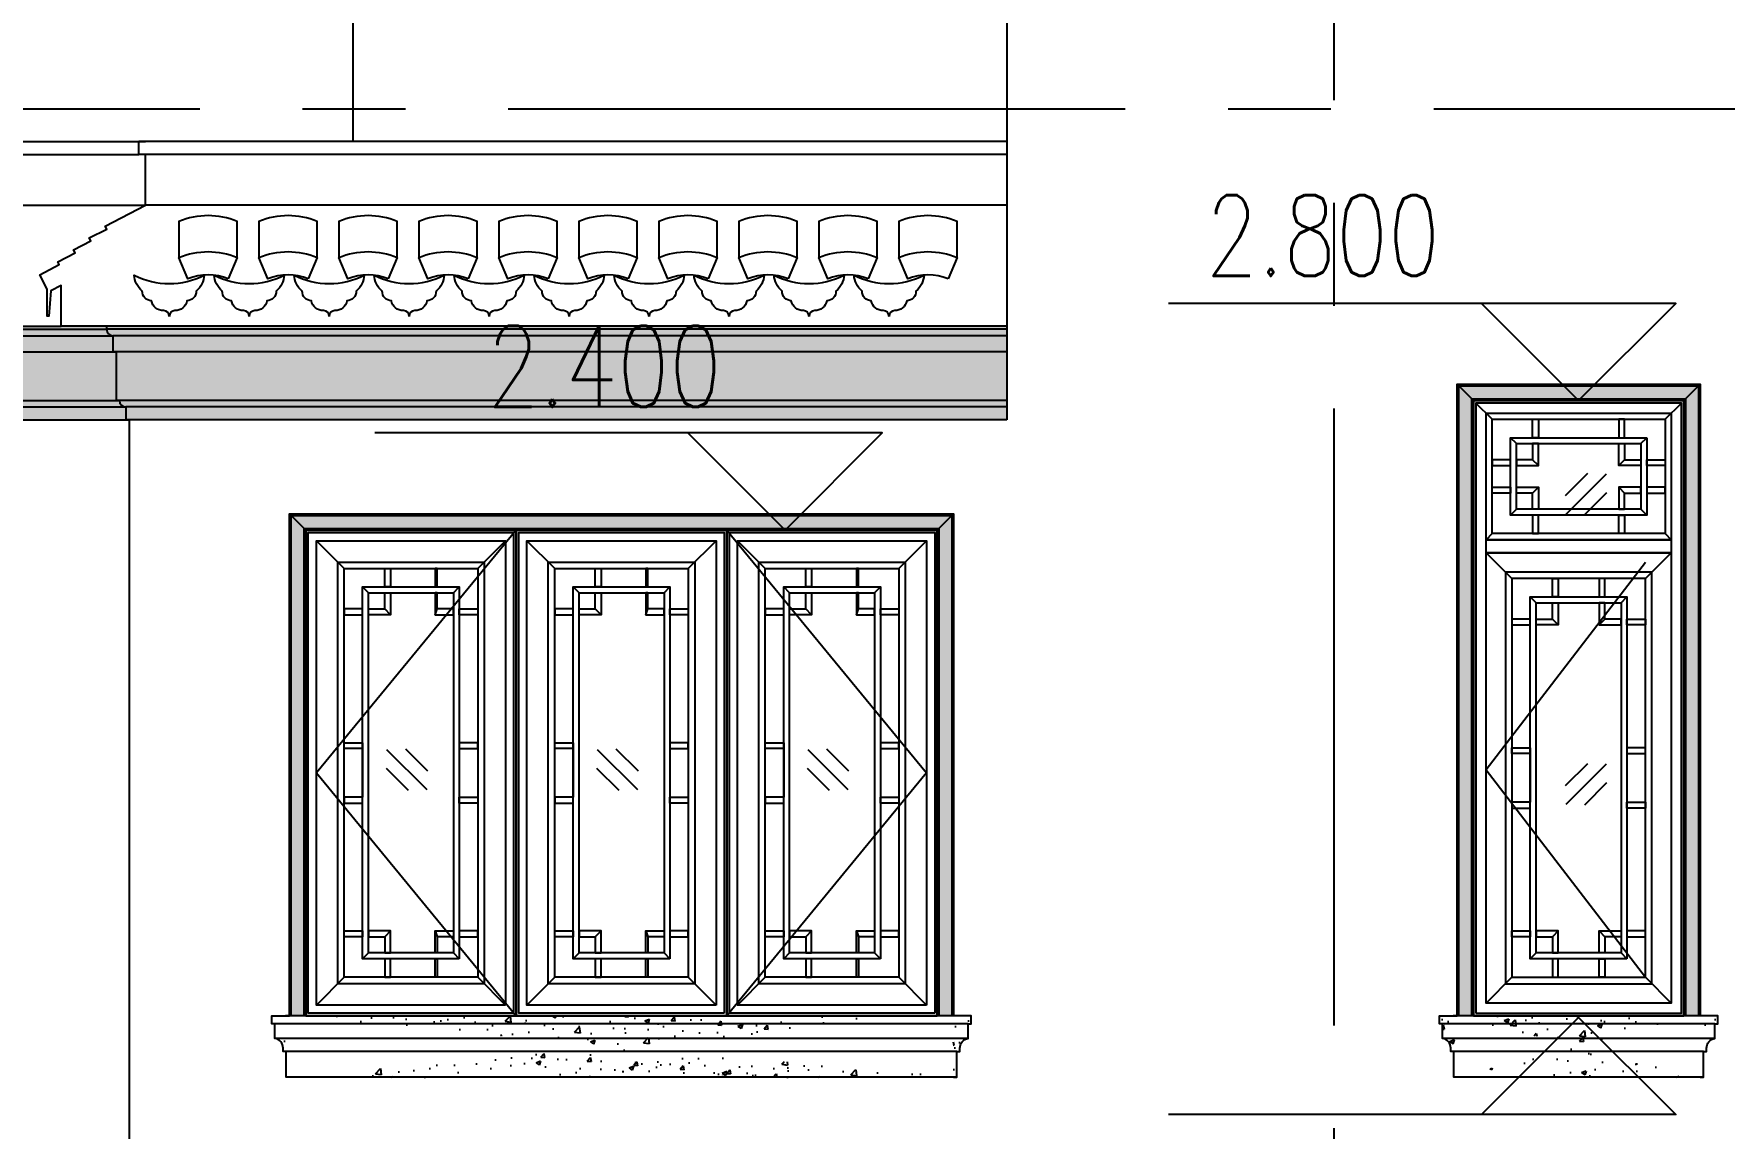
# Model space of a CAD drawing. Extents: x 296441 to 853063, y 459050 to 1117990.
# Drawn here: x 590151 to 595370, y 969090 to 972470 of the extents above; entities that cross this region are included whole.
import ezdxf
from ezdxf.xclip import XClip

# ---------------------------------------------------------------- set-up
doc = ezdxf.new("R2010")
doc.units = 0
doc.header["$LTSCALE"] = 1000
doc.header["$XCLIPFRAME"] = 0
doc.linetypes.add('14-GRID$0$CENTER2', pattern=[28.575000000000003, 19.05, -3.175, 3.175, -3.175])
doc.linetypes.add('CENTER-1', pattern=[10, 6.25, -1.25, 1.25, -1.25])
for name, color, linetype in [('1.5铝板', 3, 'Continuous'), ('14-GRID$0$G-GRID', 9, '14-GRID$0$CENTER2'), ('95', 95, 'Continuous'), ('A-ELEV-HEVY', 2, 'Continuous'), ('A-ELEV-MEDM', 4, 'Continuous'), ('A-ELEV-THIN', 144, 'Continuous'), ('E1-SECT-6.000-16-24$0$A-ELEV-HEVY', 2, 'Continuous'), ('E2-E3-ELEV-S$0$$0$A-ELEV-HEVY', 2, 'Continuous'), ('E2-E3-ELEV-S$0$A-ELEV-HEVY', 2, 'Continuous'), ('E2-E3-ELEV-S$0$A-ELEV-XTHIN', 5, 'Continuous'), ('E2-E3-ELEV-S$0$G-XREF', 2, 'Continuous'), ('G-ELEV-ce-TEXT$0$A-ANNO-LEVL', 3, 'Continuous'), ('G-ELEV-ce-TEXT$0$A-ANNO-LEVL-TEXT', 255, 'Continuous'), ('G1-ELEV-ce-20$0$A-ELEV-HEVY', 2, 'Continuous'), ('G1-ELEV-ce-20$0$A-ELEV-MEDM', 4, 'Continuous'), ('G1-ELEV-ce-20$0$A-ELEV-MEDM-HEVY', 2, 'Continuous'), ('G1-ELEV-ce-20$0$A-ELEV-THIN', 144, 'Continuous'), ('G1-ELEV-ce-20$0$B-ELEV-N-RF3$0$A-ELEV-MEDM', 4, 'Continuous'), ('G1-ELEV-ce-20$0$LPM310295$0$A-ELEV-HEVY', 2, 'Continuous'), ('G1-ELEV-ce-20$0$LPM310295$0$A-ELEV-MEDM', 4, 'Continuous'), ('G1-ELEV-ce-20$0$LPM310295$0$A-ELEV-WIND', 147, 'Continuous'), ('H1-ELEV-N$0$LPM310295$0$A-ELEV-HEVY', 2, 'Continuous'), ('H1-ELEV-N$0$LPM310295$0$A-ELEV-MEDM', 4, 'Continuous'), ('H1-ELEV-N$0$LPM310295$0$A-ELEV-THIN', 145, 'Continuous'), ('ZT1_通用--填充---PM、LM、DY、JD', 8, 'Continuous'), ('主框线', 4, 'Continuous'), ('分格线', 55, 'Continuous'), ('副框内口线', 6, 'Continuous'), ('花格栅', 6, 'Continuous'), ('铝合金花格条', 5, 'Continuous')]:
    doc.layers.add(name, color=color, linetype=linetype)
doc.styles.add('G-ELEV-ce-TEXT$0$GOA_01_thin_0.75', font='romans.shx', dxfattribs={"width": 0.75, "bigfont": 'hzdx.shx'})

# ---------------------------------------------------------------- blocks, each defined once
blk = doc.blocks.new('20200116091038')
at = {"layer": 'ZT1_通用--填充---PM、LM、DY、JD', "ltscale": 1000}
h = blk.add_hatch(dxfattribs=at)
h.set_pattern_fill('混凝土', color=256, scale=10)
h.set_pattern_definition([(49.99999999999999, (-50.00000000046566, -1950.000002858811), (71.72601826007535, -6.275213498259511), [7.5, -82.5]), (355, (-50.00000000046566, -1950.000002858811), (-13.8751333613, 75.21921337000119), [6, -66]), (100.4514, (-44.02283200046804, -1950.522936858804), (57.85093817140216, 68.94395420609536), [6.374019000000001, -70.1142112]), (46.18420000000002, (-50.00000000046566, -1930.000002858811), (106.7241048625644, -16.55190143290181), [11.25, -123.75]), (96.6356, (-41.10632550047012, -1931.379333558813), (93.46627055487033, 97.41178709004417), [9.561028799999999, -105.1713]), (351.1842, (-50.00000000046566, -1930.000002858811), (93.46619451336272, 97.41186009253246), [9, -99]), (21, (-40.00000000046566, -1935.000002858811), (59.69070521184616, -40.26188906653388), [7.5, -82.5]), (326.0000000000001, (-40.00000000046566, -1935.000002858811), (24.33153319215817, 72.5150045046853), [6, -66]), (71.4514, (-35.02577670046594, -1938.355163458808), (84.02226285814899, 32.25304967099524), [6.374019000000001, -70.1142112]), (37.50000000000001, (-50.00000000046566, -1950.000002858811), (1.215985531729067, 33.28938538313115), [0, -65.19999999999999, 0, -67, 0, -66.25]), (7.499999999999999, (-50.00000000046566, -1950.000002858811), (26.30695374421486, 39.44117118823603), [0, -38.2, 0, -63.7, 0, -25.25]), (327.5, (-72.30000000046857, -1950.000002858811), (53.3822436172409, -2.255487173437976), [0, -25, 0, -78, 0, -103.5]), (317.5, (-82.30000000046857, -1950.000002858811), (58.31861693423862, 10.01049823323177), [0, -32.5, 0, -51.8, 0, -73.5])])
h.paths.add_polyline_path([(-50, -1950.000002858345), (-50, 50), (700, 49.99999999953434), (699.9999999997672, -1950.000002858811), (324.9999999990687, -1950.000002858578)])
h.paths.add_polyline_path([(649.9999999997672, -1900.000002858811), (324.9999999990687, -1900.000002858578), (-4.656612873077393e-10, -1900.000000992324), (0, 0), (650, -4.656612873077393e-10)], flags=16)
at = {"layer": 'H1-ELEV-N$0$LPM310295$0$A-ELEV-HEVY', "extrusion": (0, 0, -1)}
blk.add_lwpolyline([(-649.9999999997672, -1900.00000099279), (-649.9999999997672, -1900.000002858811), (-324.9999999990687, -1900.000002858578), (4.656612873077393e-10, -1900.000002858811), (4.656612873077393e-10, -1900.000000992324), (0, 0), (-650, -4.656612873077393e-10), (-650.0000000009313, -1900.000000992673)], dxfattribs=at)
at = {"layer": 'H1-ELEV-N$0$LPM310295$0$A-ELEV-MEDM', "extrusion": (0, 0, -1)}
blk.add_lwpolyline([(50, -1950.000002858345), (50, 50), (-700, 49.99999999953434), (-699.9999999997672, -1950.000002858811), (-324.9999999990687, -1950.000002858578), (50.00000000046566, -1950.000002858811)], dxfattribs=at)
at = {"layer": 'H1-ELEV-N$0$LPM310295$0$A-ELEV-THIN', "extrusion": (0, 0, -1)}
for points in [[(45, -1945.000002671746), (45, 45), (-695, 44.99999999953434), (-694.9999999997672, -1945.000002672212), (-694.9999999997672, -1945.000002858811), (-324.9999999990687, -1945.000002858578), (45.00000000046566, -1945.000002858811), (45.00000000046566, -1945.000002672212)], [(5, -1905.000001178923), (5, 5), (-655, 4.999999999534339), (-654.9999999997672, -1905.000001179389), (-654.9999999997672, -1905.000002858811), (-324.9999999990687, -1905.000002858578), (5.000000000465661, -1905.000002858811), (5.000000000465661, -1905.000001179389)]]:
    blk.add_lwpolyline(points, dxfattribs=at)
at = {"layer": '分格线', "ltscale": 1000}
for points in [[(-4.656612873077393e-10, -1.86555553227663e-06), (-50, 50)], [(650, -1.865904778242111e-06), (700.0000018654391, 49.99999999953434)], [(-9.313225746154785e-10, -1900.000000993256), (-50.00000000046566, -1950.000002858811)], [(650.0000000002328, -1900.000000993256), (699.9999999997672, -1950.000002858811)]]:
    blk.add_lwpolyline(points, dxfattribs=at)
blk = doc.blocks.new('E2-E3-ELEV-S$0$cfdhf')
at = {"layer": 'E2-E3-ELEV-S$0$$0$A-ELEV-HEVY'}
blk.add_lwpolyline([(-1.164153218269348e-10, -190.000317406375), (9.999999999883585, -190.000317406375), (9.999999999883585, -110.000317406375), (19.99999999988358, -110.000317406375), (19.99999999988358, -100.000317406375, -0.3620499351813308), (44.99999999988358, -70.00031740637496), (44.99999999988358, -25.00031740637496), (54.99999999988358, -25.00031740637496), (54.99999999988358, -0.0003174063749611378), (0, 0.006060618790797889)], format="xyb", dxfattribs=at)
blk = doc.blocks.new('*U1497')
at = {"layer": 'ZT1_通用--填充---PM、LM、DY、JD', "ltscale": 5000}
h = blk.add_hatch(dxfattribs=at)
h.set_pattern_fill('混凝土', color=256, scale=20)
h.set_pattern_definition([(49.99999999999999, (-1354.999999995683, -190.0106343544459), (143.4520365201507, -12.55042699651902), [15, -165]), (355, (-1354.999999995683, -190.0106343544459), (-27.7502667226, 150.4384267400024), [12, -132]), (100.4514, (-1343.045663995683, -191.0565023544459), (115.7018763428043, 137.8879084121907), [12.748038, -140.2284224]), (46.18420000000002, (-1354.999999995683, -150.0106343544459), (213.4482097251289, -33.10380286580362), [22.49999999999999, -247.4999999999999]), (96.6356, (-1337.212650995683, -152.7692957544459), (186.9325411097407, 194.8235741800883), [19.1220576, -210.3426]), (351.1842, (-1354.999999995683, -150.0106343544459), (186.9323890267254, 194.8237201850649), [18, -198]), (21, (-1334.999999995683, -160.0106343544459), (119.3814104236923, -80.52377813306776), [15, -165]), (326.0000000000001, (-1334.999999995683, -160.0106343544459), (48.66306638431634, 145.0300090093706), [12, -132]), (71.4514, (-1325.051553395683, -166.7209555544459), (168.044525716298, 64.50609934199048), [12.748038, -140.2284224]), (37.50000000000001, (-1354.999999995683, -190.0106343544459), (2.431971063458134, 66.5787707662623), [0, -130.4, 0, -134, 0, -132.5]), (7.499999999999999, (-1354.999999995683, -190.0106343544459), (52.61390748842972, 78.88234237647205), [0, -76.39999999999999, 0, -127.4, 0, -50.5]), (327.5, (-1399.599999995683, -190.0106343544459), (106.7644872344818, -4.510974346875951), [0, -50, 0, -156, 0, -207]), (317.5, (-1419.599999995683, -190.0106343544459), (116.6372338684772, 20.02099646646354), [0, -65, 0, -103.6, 0, -147])])
edge = h.paths.add_edge_path()
edge.add_line((1.164153218269348e-10, -190.0063780251658), (-9.999999999883585, -190.0063780251658))
edge.add_line((-9.999999999883585, -190.0063780251658), (-9.999999999883585, -110.0063780251658))
edge.add_line((-9.999999999883585, -110.0063780251658), (-19.99999999988358, -110.0063780251658))
edge.add_line((-19.99999999988358, -110.0063780251658), (-19.99999999988358, -100.0063780251658))
edge.add_arc((-50.49999999988358, -100.0063780251658), 30.5, 0, 79.61114218453038)
edge.add_line((-44.99999999988358, -70.00637802516576), (-44.99999999988358, -25.00637802516576))
edge.add_line((-44.99999999988358, -25.00637802516576), (-54.99999999988358, -25.00637802516576))
edge.add_line((-54.99999999988358, -25.00637802516576), (-54.99999999988358, -0.006378025165759027))
edge.add_line((-54.99999999988358, -0.006378025165759027), (0, 0))
edge = h.paths.add_edge_path()
edge.add_line((750.0000000115351, -190.010316948071), (760.0000000115351, -190.010316948071))
edge.add_line((760.0000000115351, -190.010316948071), (760.0000000115351, -110.010316948071))
edge.add_line((760.0000000115351, -110.010316948071), (770.0000000115351, -110.010316948071))
edge.add_line((770.0000000115351, -110.010316948071), (770.0000000115351, -100.010316948071))
edge.add_arc((800.5000000115351, -100.010316948071), 30.5, 100.38885781546958, 180, ccw=False)
edge.add_line((795.0000000115351, -70.01031694807095), (795.0000000115351, -25.01031694807095))
edge.add_line((795.0000000115351, -25.01031694807095), (805.0000000115351, -25.01031694807095))
edge.add_line((805.0000000115351, -25.01031694807095), (805.0000000115351, -0.01031694807095107))
edge.add_line((805.0000000115351, -0.01031694807095192), (750.0000000116515, -0.003938922905192897))
edge = h.paths.add_edge_path()
edge.add_line((762.488281021836, -0.005531934336588906), (-12.48828103626147, -0.001593011431396008))
edge.add_line((760.0000000116515, -190.0106343544459), (-10, -190.0066954315407))
at = {"layer": 'E2-E3-ELEV-S$0$A-ELEV-HEVY'}
for p, q in [((762.488281021836, -0.005531934336588906), (-12.48828103626147, -0.001593011431396008)), ((760.0000000116515, -190.0106343544459), (-10, -190.0066954315407))]:
    blk.add_line(p, q, dxfattribs=at)
at = {"layer": 'E2-E3-ELEV-S$0$A-ELEV-XTHIN'}
for p, q in [((795.0000000116515, -25.01063435444591), (-45, -25.00669543154072)), ((794.9982689856652, -70.01063435444591), (-44.99826897401363, -70.00669543154072)), ((760.0000000116515, -110.0106343544459), (-10, -110.0066954315407))]:
    blk.add_line(p, q, dxfattribs=at)
at = {"layer": 'E2-E3-ELEV-S$0$G-XREF'}
blk.add_line((750.0000000116515, -0.003938922905192898), (0, 0), dxfattribs=at)
at = {"layer": 'E2-E3-ELEV-S$0$A-ELEV-HEVY', "xscale": -1}
blk.add_blockref('E2-E3-ELEV-S$0$cfdhf', (0, -0.006060618790797889), dxfattribs=at)
at = {"layer": 'E2-E3-ELEV-S$0$A-ELEV-HEVY'}
blk.add_blockref('E2-E3-ELEV-S$0$cfdhf', (750.0000000116515, -0.009999541695990787), dxfattribs=at)
blk = doc.blocks.new('单层玻璃')
at = {"layer": '95'}
for p, q in [((-1.216571543132886, -0.08520069334190339), (0.08520069322548807, 1.216571543191094)), ((-1.183139254106209, -1.183139254106209), (1.183139254106209, 1.183139254106209)), ((-0.08520069322548807, -1.216571543249302), (1.216571543132886, 0.08520069334190339))]:
    blk.add_line(p, q, dxfattribs=at)
blk = doc.blocks.new('*U2062')
at = {"color": 8}
for p, q in [((58.00001495597826, -57.99999998298841), (8, -8.000000000538014)), ((591.9999764827662, -57.9999920014498), (642, -8.000000000579396)), ((58.00003478083818, -410.9999916378288), (39.00001391256228, -430.0000125061047)), ((591.9999983944581, -411.0000125061461), (610.9999983944581, -430.0000125061461)), ((118.8000094057061, -549.7999874946686), (39.00001391285332, -469.999992001845)), ((531.1999983955757, -549.79998749471), (610.9999764830281, -470.0000094072576)), ((118.8000094057061, -1781.200007992302), (39.00001391256228, -1861.000007991766)), ((531.1999983955757, -1781.200007992343), (610.9999764846289, -1860.999986081396))]:
    blk.add_line(p, q, dxfattribs=at)
for points in [[(610.9999983944581, -430.0000125061461), (610.9999983944581, -469.9999874950127), (39.00001391256228, -469.9999874949713), (39.00001391256228, -430.0000125061047)], [(39.00001391256228, -469.999992001845), (610.9999983949238, -469.9999920018864), (610.9999983949238, -1861.000007991808), (39.00001391256228, -1861.000007991766)]]:
    blk.add_lwpolyline(points, close=True)
at = {"color": 2, "ltscale": 250}
blk.add_lwpolyline([(531.1999983955757, -549.79998749471), (118.8000094057061, -549.7999874946686), (118.8000094057061, -1781.200007992302), (531.1999983955757, -1781.200007992343)], close=True, dxfattribs=at)
at = {"layer": '1.5铝板', "ltscale": 250}
for points in [[(610.9999983944581, -430.0000125061461), (39.00003582425416, -430.0000125061047), (39.00001391256228, -38.99999200140842), (610.9999764827662, -38.9999920014498)], [(591.9999973510421, -411.0000125061461), (58.00003478083818, -411.0000125061047), (58.00001495597826, -57.99999200140842), (591.9999775261822, -57.9999920014498)]]:
    blk.add_lwpolyline(points, close=True, dxfattribs=at)
at = {"layer": '主框线'}
blk.add_lwpolyline([(8.000000001571607, -1892), (642.0000000015716, -1892.000000000041), (642, -8.000000000579396), (8, -8.000000000538014)], close=True, dxfattribs=at)
at = {"layer": '副框内口线', "linetype": 'CENTER-1', "ltscale": 40}
blk.add_lwpolyline([(1.57160684466362e-09, -1900), (650.0000000015716, -1900.000000000041), (650, -5.793959931715538e-10), (0, -5.380139842408856e-10)], close=True, dxfattribs=at)
at = {"layer": '花格栅', "color": 6, "ltscale": 250}
blk.add_lwpolyline([(551.1999983955757, -529.79998749471), (98.80000940570608, -529.7999874946686), (98.80000940570608, -1801.200007992302), (551.1999983955757, -1801.200007992343)], close=True, dxfattribs=at)
at = {"layer": '铝合金花格条'}
for p, q in [((175.8000094110612, -1090.499999996537), (175.8000094101299, -1240.499999996537)), ((474.1999983864953, -1090.499999996578), (474.199998385564, -1240.499999996578))]:
    blk.add_line(p, q, dxfattribs=at)
for points in [[(183.0000218176428, -58.00004355610104), (201.0000218176428, -58.00004355516972), (201.0000218204368, -115.0000435551697), (183.0000218204368, -115.000043556101)], [(466.999984393784, -58.00003380129515), (448.999984393784, -58.00003380036383), (448.99998439099, -115.0000338003638), (466.99998439099, -115.0000338012951)], [(534.9999843908736, -115.0000338045548), (534.9999843908736, -354.0000543013348), (115.0000218204368, -354.0000640566064), (115.0000218204368, -115.0000435593607)], [(516.9999843908736, -133.0000338045548), (516.9999843908736, -336.0000543013348), (133.0000218204368, -336.0000640566064), (133.0000218204368, -133.0000435593607)], [(58.00002182055323, -183.0000435593607), (58.00002182055323, -201.0000435593607), (115.0000218205532, -201.0000435593607), (115.0000218205532, -183.0000435593607)], [(591.9999843907572, -183.0000338040891), (591.9999843907572, -201.0000338040891), (534.9999843907572, -201.0000338040891), (534.9999843907572, -183.0000338040891)], [(58.00002182055323, -286.0000640566064), (58.00002182055323, -268.0000640566064), (115.0000218205532, -268.0000640566064), (115.0000218205532, -286.0000640566064)], [(591.9999843907572, -286.0000543013348), (591.9999843907572, -268.0000543013348), (534.9999843907572, -268.0000543013348), (534.9999843907572, -286.0000543013348)], [(183.0000218176428, -411.0000640607973), (201.0000218176428, -411.0000640617287), (201.0000218204368, -354.0000640617287), (183.0000218204368, -354.0000640607973)], [(466.9999843935511, -411.0000543055258), (448.9999843935511, -411.0000543064571), (448.9999843907572, -354.0000543064571), (466.9999843907572, -354.0000543055258)], [(243.8000094108284, -549.799987494785), (261.8000094108284, -549.799987494785), (261.8000094108284, -606.799987494785), (243.8000094108284, -606.799987494785)], [(406.1999983862625, -549.7999874948264), (388.1999983862625, -549.7999874948264), (388.1999983862625, -606.7999874948264), (406.1999983862625, -606.7999874948264)], [(474.1999983857968, -1724.200007992343), (175.8000094108284, -1724.200007992302), (175.8000094108284, -606.7999874946686), (474.1999983862625, -606.79998749471)], [(456.1999983857968, -1706.200007992343), (193.8000094108284, -1706.200007992302), (193.8000094108284, -624.7999874946686), (456.1999983862625, -624.79998749471)], [(118.8000094066374, -674.7999874918746), (118.8000094057061, -692.7999874918746), (175.8000094057061, -692.7999874946686), (175.8000094066374, -674.7999874946686)], [(531.1999983895221, -674.799987491916), (531.1999983904534, -692.799987491916), (474.1999983904534, -692.79998749471), (474.1999983895221, -674.79998749471)], [(175.8000094110612, -1090.499999996537), (118.8000094110612, -1090.499999996537), (118.8000094110612, -1072.499999996537), (175.8000094110612, -1072.499999996537)], [(474.199998385564, -1090.499999996578), (531.199998385564, -1090.499999996578), (531.199998385564, -1072.499999996578), (474.199998385564, -1072.499999996578)], [(175.8000094110612, -1240.499999996537), (118.8000094110612, -1240.499999996537), (118.8000094110612, -1258.499999996537), (175.8000094110612, -1258.499999996537)], [(474.199998385564, -1240.499999996578), (531.199998385564, -1240.499999996578), (531.199998385564, -1258.499999996578), (474.199998385564, -1258.499999996578)], [(118.8000094066374, -1656.200007994979), (118.8000094057061, -1638.200007994979), (175.8000094057061, -1638.200007992185), (175.8000094066374, -1656.200007992185)], [(531.1999983890564, -1656.200007995254), (531.1999983899877, -1638.200007995254), (474.1999983899877, -1638.20000799246), (474.1999983890564, -1656.20000799246)], [(243.8000094108284, -1781.200007992185), (261.8000094108284, -1781.200007992185), (261.8000094108284, -1724.200007992185), (243.8000094108284, -1724.200007992185)], [(406.1999983862625, -1781.200007992227), (388.1999983862625, -1781.200007992227), (388.1999983862625, -1724.200007992227), (406.1999983862625, -1724.200007992227)]]:
    blk.add_lwpolyline(points, close=True, dxfattribs=at)
for points in [[(133.0000218204368, -133.0000435593607), (115.0000218204368, -115.0000435593607)], [(201.0000218204368, -201.0000435593607), (183.0000218204368, -183.0000435593607), (133.0000218204368, -183.0000435593607), (133.0000218204368, -201.0000435593607), (201.0000218204368, -201.0000435593607), (201.0000218204368, -133.0000435593607), (183.0000218204368, -133.0000435593607), (183.0000218204368, -183.0000435593607)], [(448.9999843908736, -201.0000338040891), (466.9999843908736, -183.0000338040891), (516.9999843908736, -183.0000338040891), (516.9999843908736, -201.0000338040891), (448.9999843908736, -201.0000338040891), (448.9999843908736, -133.0000338040891), (466.9999843908736, -133.0000338040891), (466.9999843908736, -183.0000338040891)], [(516.9999843908736, -133.0000338045548), (534.9999843908736, -115.0000338045548)], [(201.0000218204368, -268.0000640566064), (183.0000218204368, -286.0000640566064), (133.0000218204368, -286.0000640566064), (133.0000218204368, -268.0000640566064), (201.0000218204368, -268.0000640566064), (201.0000218204368, -336.0000640566064), (183.0000218204368, -336.0000640566064), (183.0000218204368, -286.0000640566064)], [(448.9999843908736, -268.0000543013348), (466.9999843908736, -286.0000543013348), (516.9999843908736, -286.0000543013348), (516.9999843908736, -268.0000543013348), (448.9999843908736, -268.0000543013348), (448.9999843908736, -336.0000543013348), (466.9999843908736, -336.0000543013348), (466.9999843908736, -286.0000543013348)], [(133.0000218204368, -336.0000640566064), (115.0000218204368, -354.0000640566064)], [(516.9999843908736, -336.0000543013348), (534.9999843908736, -354.0000543013348)], [(193.8000094108284, -624.7999874946686), (175.8000094108284, -606.7999874946686)], [(261.8000094108284, -692.7999874946686), (243.8000094108284, -674.7999874946686), (243.8000094108284, -624.7999874946686), (261.8000094108284, -624.7999874946686), (261.8000094108284, -692.7999874946686), (193.8000094108284, -692.7999874946686), (193.8000094108284, -674.7999874946686), (243.8000094108284, -674.7999874946686)], [(388.1999983862625, -692.79998749471), (406.1999983862625, -674.79998749471), (406.1999983862625, -624.79998749471), (388.1999983862625, -624.79998749471), (388.1999983862625, -692.79998749471), (456.1999983862625, -692.79998749471), (456.1999983862625, -674.79998749471), (406.1999983862625, -674.79998749471)], [(456.1999983862625, -624.79998749471), (474.1999983862625, -606.79998749471)], [(261.8000094108284, -1638.200007992302), (243.8000094108284, -1656.200007992302), (243.8000094108284, -1706.200007992302), (261.8000094108284, -1706.200007992302), (261.8000094108284, -1638.200007992302), (193.8000094108284, -1638.200007992302), (193.8000094108284, -1656.200007992302), (243.8000094108284, -1656.200007992302)], [(388.1999983862625, -1638.200007992343), (406.1999983862625, -1656.200007992343), (406.1999983862625, -1706.200007992343), (388.1999983862625, -1706.200007992343), (388.1999983862625, -1638.200007992343), (456.1999983862625, -1638.200007992343), (456.1999983862625, -1656.200007992343), (406.1999983862625, -1656.200007992343)], [(193.8000094108284, -1706.200007992302), (175.8000094108284, -1724.200007992302)], [(456.1999983857968, -1706.200007992343), (474.1999983857968, -1724.200007992343)]]:
    blk.add_lwpolyline(points, dxfattribs=at)
at = {"xscale": 52.5, "yscale": 52.5, "zscale": 52.5}
for p in [(348.5663602436834, -288.4998923899325), (348.5663602436834, -1184.477487805911)]:
    blk.add_blockref('单层玻璃', p, dxfattribs=at)
blk = doc.blocks.new('20200327141119')
at = {"ltscale": 1000}
blk.add_lwpolyline([(531.1999983955757, -499.7999874941715), (39.00001391256228, -1140.499999996267), (531.1999983955757, -1781.200007991805)], dxfattribs=at)
blk.add_blockref('*U2062', (0, 5.384208634495735e-10), dxfattribs=at)
blk = doc.blocks.new('G1-ELEV-ce-20$0$cvcv')
at = {"layer": 'G1-ELEV-ce-20$0$LPM310295$0$A-ELEV-HEVY'}
blk.add_lwpolyline([(710.0000000004657, 50.00000700028613), (710, 1950.00000799261), (60, 1950.000007992145), (59.99999999906868, 50.00000699993689)], dxfattribs=at)
at = {"ltscale": 1000, "xscale": -1}
blk.add_blockref('20200327141119', (710.0034204574768, 1949.996584678651), dxfattribs=at)
at = {"layer": 'E1-SECT-6.000-16-24$0$A-ELEV-HEVY', "ltscale": 5000, "xscale": -1}
blk.add_blockref('*U1497', (760.0000000004657, 49.99849527841434), dxfattribs=at)
at = {"layer": '分格线', "ltscale": 1000}
ref = blk.add_blockref('20200116091038', (710.0000000004657, 1950.000006127055), dxfattribs=dict(at, xscale=-1))
XClip(ref).set_block_clipping_path([(-50, -1900.0070427829633), (718.0368133254815, 50)])
blk = doc.blocks.new('G1-ELEV-ce-20$0$B-ELEV-N-RF3$0$ghsdffgsdlkgsdgsdf')
at = {"layer": 'G1-ELEV-ce-20$0$B-ELEV-N-RF3$0$A-ELEV-MEDM', "color": 0}
blk.add_lwpolyline([(-0.0004130508750677109, 2.795422915369272e-08, -0.4086840473709477), (17.65912312641376, 17.99677988702024, 0.3710916077769059), (54.8403965421021, 48.21091464349593, 0.424353686270066), (83.12748999707401, 78.18123075181211, 0.213335491750496), (107.9995936732703, 127.5605351682898, -0.2445723906024019), (-108.0000066440589, 127.5605351552513, 0.213335491750496), (-83.12790300138295, 78.18123076671327, 0.424353686270066), (-54.84080959297717, 48.21091465654899, 0.3710916077769059), (-17.65953618474668, 17.99677981996501, -0.4086840473709477), (0, 1.455191522836685e-11)], format="xyb", dxfattribs=at)
blk = doc.blocks.new('*U1416')
at = {"layer": 'ZT1_通用--填充---PM、LM、DY、JD', "ltscale": 1000}
h = blk.add_hatch(dxfattribs=at)
h.set_pattern_fill('混凝土', color=256, scale=10)
h.set_pattern_definition([(49.99999999999999, (1250.000084557198, -1550.00000799292), (71.72601826007535, -6.275213498259511), [7.5, -82.5]), (355, (1250.000084557198, -1550.00000799292), (-13.8751333613, 75.21921337000119), [6, -66]), (100.4514, (1255.977252557196, -1550.522941992913), (57.85093817140216, 68.94395420609536), [6.374019000000001, -70.1142112]), (46.18420000000002, (1250.000084557198, -1530.00000799292), (106.7241048625644, -16.55190143290181), [11.24999999999999, -123.7499999999999]), (96.6356, (1258.893759057194, -1531.379338692921), (93.46627055487033, 97.41178709004417), [9.561028799999999, -105.1713]), (351.1842, (1250.000084557198, -1530.00000799292), (93.46619451336272, 97.41186009253246), [9, -99]), (21, (1260.000084557198, -1535.00000799292), (59.69070521184616, -40.26188906653388), [7.5, -82.5]), (326.0000000000001, (1260.000084557198, -1535.00000799292), (24.33153319215817, 72.5150045046853), [6, -66]), (71.4514, (1264.974307857198, -1538.355168592916), (84.02226285814899, 32.25304967099524), [6.374019000000001, -70.1142112]), (37.50000000000001, (1250.000084557198, -1550.00000799292), (1.215985531729067, 33.28938538313115), [0, -65.19999999999999, 0, -67, 0, -66.25]), (7.499999999999999, (1250.000084557198, -1550.00000799292), (26.30695374421486, 39.44117118823603), [0, -38.2, 0, -63.7, 0, -25.25]), (327.5, (1227.700084557195, -1550.00000799292), (53.3822436172409, -2.255487173437976), [0, -25, 0, -78, 0, -103.5]), (317.5, (1217.700084557195, -1550.00000799292), (58.31861693423862, 10.01049823323177), [0, -32.5, 0, -51.8, 0, -73.5])])
h.paths.add_polyline_path([(-49.99999999990687, -1550.000007991647), (-50, 50), (2000.000084557571, 49.99999999872719), (2000.000084557431, -1550.00000799292), (1625.000084556732, -1550.000007992687)])
edge = h.paths.add_edge_path(flags=16)
edge.add_line((1950.000084557431, -1500.00000799292), (1625.000084556732, -1500.000007992687))
edge.add_line((1625.000084556732, -1500.000007992687), (-3.724380803760141e-10, -1500.000007992112))
edge.add_line((-3.725304509316629e-10, -1500.000006125626), (0, 0))
edge.add_line((0, 0), (1950.000084557571, -1.272809413421783e-09))
edge.add_line((1950.000084557571, -1.272809413421783e-09), (1950.000084558595, -1500.000006126782))
at = {"layer": 'H1-ELEV-N$0$LPM310295$0$A-ELEV-HEVY', "extrusion": (0, 0, -1)}
blk.add_lwpolyline([(-1950.000084557431, -1500.000006126898), (-1950.000084557431, -1500.00000799292), (-1625.000084556732, -1500.000007992687), (3.725304509316629e-10, -1500.000007992112), (3.725304509316629e-10, -1500.000006125626), (0, 0), (-1950.000084557571, -1.272809413421783e-09), (-1950.000084558595, -1500.000006126782)], dxfattribs=at)
at = {"layer": 'H1-ELEV-N$0$LPM310295$0$A-ELEV-MEDM', "extrusion": (0, 0, -1)}
blk.add_lwpolyline([(49.99999999990687, -1550.000007991647), (50, 50), (-2000.000084557571, 49.99999999872719), (-2000.000084557431, -1550.00000799292), (-1625.000084556732, -1550.000007992687), (50.00000000037253, -1550.000007992112)], dxfattribs=at)
at = {"layer": 'H1-ELEV-N$0$LPM310295$0$A-ELEV-THIN', "extrusion": (0, 0, -1)}
for points in [[(44.99999999990687, -1545.000007805048), (45, 45), (-1995.000084557571, 44.99999999872719), (-1995.000084557431, -1545.00000780632), (-1995.000084557431, -1545.00000799292), (-1625.000084556732, -1545.000007992687), (45.00000000037253, -1545.000007992112), (45.00000000037253, -1545.000007805513)], [(4.999999999906869, -1505.000006312225), (5, 5), (-1955.000084557571, 4.999999998727191), (-1955.000084557431, -1505.000006313498), (-1955.000084557431, -1505.00000799292), (-1625.000084556732, -1505.000007992687), (5.00000000037253, -1505.000007992112), (5.00000000037253, -1505.00000631269)]]:
    blk.add_lwpolyline(points, dxfattribs=at)
at = {"layer": '分格线', "ltscale": 1000}
for points in [[(-4.656612873077393e-10, -1.86555553227663e-06), (-50, 50)], [(1950.000084557571, -1.866711926368225e-06), (2000.00008642301, 49.99999999872719)], [(-8.381917382394022e-10, -1500.000006126557), (-50.00000000037253, -1550.000007992112)], [(1950.000084557897, -1500.000006127364), (2000.000084557431, -1550.00000799292)]]:
    blk.add_lwpolyline(points, dxfattribs=at)
blk = doc.blocks.new('*U1496')
at = {"layer": 'ZT1_通用--填充---PM、LM、DY、JD', "ltscale": 5000}
h = blk.add_hatch(dxfattribs=at)
h.set_pattern_fill('混凝土', color=256, scale=20)
h.set_pattern_definition([(49.99999999999999, (-55.00000000843193, -190.0066954315407), (143.4520365201507, -12.55042699651902), [15, -165]), (355, (-55.00000000843193, -190.0066954315407), (-27.7502667226, 150.4384267400024), [12, -132]), (100.4514, (-43.04566400843193, -191.0525634315407), (115.7018763428043, 137.8879084121907), [12.748038, -140.2284224]), (46.18420000000002, (-55.00000000843193, -150.0066954315407), (213.4482097251289, -33.10380286580362), [22.49999999999999, -247.4999999999999]), (96.6356, (-37.21265100843193, -152.7653568315407), (186.9325411097407, 194.8235741800883), [19.1220576, -210.3426]), (351.1842, (-55.00000000843193, -150.0066954315407), (186.9323890267254, 194.8237201850649), [18, -198]), (21, (-35.00000000843193, -160.0066954315407), (119.3814104236923, -80.52377813306776), [15, -165]), (326.0000000000001, (-35.00000000843193, -160.0066954315407), (48.66306638431634, 145.0300090093706), [12, -132]), (71.4514, (-25.05155340843192, -166.7170166315407), (168.044525716298, 64.50609934199048), [12.748038, -140.2284224]), (37.50000000000001, (-55.00000000843193, -190.0066954315407), (2.431971063458134, 66.5787707662623), [0, -130.4, 0, -134, 0, -132.5]), (7.499999999999999, (-55.00000000843193, -190.0066954315407), (52.61390748842972, 78.88234237647205), [0, -76.39999999999999, 0, -127.4, 0, -50.5]), (327.5, (-99.60000000843192, -190.0066954315407), (106.7644872344818, -4.510974346875951), [0, -50, 0, -156, 0, -207]), (317.5, (-119.6000000084319, -190.0066954315407), (116.6372338684772, 20.02099646646354), [0, -65, 0, -103.6, 0, -147])])
edge = h.paths.add_edge_path()
edge.add_line((1.164153218269348e-10, -190.0063780251658), (-9.999999999883585, -190.0063780251658))
edge.add_line((-9.999999999883585, -190.0063780251658), (-9.999999999883585, -110.0063780251658))
edge.add_line((-9.999999999883585, -110.0063780251658), (-19.99999999988358, -110.0063780251658))
edge.add_line((-19.99999999988358, -110.0063780251658), (-19.99999999988358, -100.0063780251658))
edge.add_arc((-50.49999999988358, -100.0063780251658), 30.5, 0, 79.61114218453038)
edge.add_line((-44.99999999988358, -70.00637802516576), (-44.99999999988358, -25.00637802516576))
edge.add_line((-44.99999999988358, -25.00637802516576), (-54.99999999988358, -25.00637802516576))
edge.add_line((-54.99999999988358, -25.00637802516576), (-54.99999999988358, -0.006378025165759027))
edge.add_line((-54.99999999988358, -0.006378025165759027), (0, 0))
edge = h.paths.add_edge_path()
edge.add_line((2049.999999998786, -190.0063780251658), (2059.999999998786, -190.0063780251658))
edge.add_line((2059.999999998786, -190.0063780251658), (2059.999999998786, -110.0063780251658))
edge.add_line((2059.999999998786, -110.0063780251658), (2069.999999998786, -110.0063780251658))
edge.add_line((2069.999999998786, -110.0063780251658), (2069.999999998786, -100.0063780251658))
edge.add_arc((2100.499999998786, -100.0063780251658), 30.5, 100.38885781546958, 180, ccw=False)
edge.add_line((2094.999999998786, -70.00637802516579), (2094.999999998786, -25.00637802516579))
edge.add_line((2094.999999998786, -25.00637802516578), (2104.999999998786, -25.00637802516578))
edge.add_line((2104.999999998786, -25.00637802516578), (2104.999999998786, -0.006378025165783896))
edge.add_line((2104.999999998786, -0.006378025165784927), (2049.999999998902, -2.590028885807172e-14))
edge = h.paths.add_edge_path()
edge.add_line((2062.488281009087, -0.001593011431421908), (-12.48828103626147, -0.001593011431396008))
edge.add_line((2059.999999998902, -190.0066954315407), (-10, -190.0066954315407))
at = {"layer": 'E2-E3-ELEV-S$0$A-ELEV-HEVY'}
for p, q in [((2062.488281009087, -0.001593011431421908), (-12.48828103626147, -0.001593011431396008)), ((2059.999999998902, -190.0066954315407), (-10, -190.0066954315407))]:
    blk.add_line(p, q, dxfattribs=at)
at = {"layer": 'E2-E3-ELEV-S$0$A-ELEV-XTHIN'}
for p, q in [((2094.999999998902, -25.00669543154075), (-45, -25.00669543154072)), ((2094.998268972916, -70.00669543154075), (-44.99826897401363, -70.00669543154072)), ((2059.999999998902, -110.0066954315407), (-10, -110.0066954315407))]:
    blk.add_line(p, q, dxfattribs=at)
at = {"layer": 'E2-E3-ELEV-S$0$G-XREF'}
blk.add_line((2049.999999998902, -2.590042438334328e-14), (0, 0), dxfattribs=at)
at = {"layer": 'E2-E3-ELEV-S$0$A-ELEV-HEVY', "xscale": -1}
blk.add_blockref('E2-E3-ELEV-S$0$cfdhf', (0, -0.006060618790797889), dxfattribs=at)
at = {"layer": 'E2-E3-ELEV-S$0$A-ELEV-HEVY'}
blk.add_blockref('E2-E3-ELEV-S$0$cfdhf', (2049.999999998902, -0.00606061879082379), dxfattribs=at)
blk = doc.blocks.new('20200327103007')
at = {"color": 8}
for p, q in [((118.8000094052404, -118.8000094052404), (33.00000940542668, -33.00000940519385)), ((531.1999905947596, -118.8000094052404), (616.999990595039, -33.00000940519385)), ((118.8000094052404, -1381.19999059476), (33.00000940542668, -1466.999990594806)), ((531.1999905947596, -1381.19999059476), (616.999990595039, -1466.999990594806))]:
    blk.add_line(p, q, dxfattribs=at)
blk.add_lwpolyline([(616.999990595039, -1466.999990594806), (33.00000940542668, -1466.999990594806), (33.00000940542668, -33.00000940519385), (616.999990595039, -33.00000940519385)], close=True)
at = {"color": 2, "ltscale": 250}
blk.add_lwpolyline([(531.1999905947596, -1381.19999059476), (118.8000094052404, -1381.19999059476), (118.8000094052404, -118.8000094052404), (531.1999905947596, -118.8000094052404)], close=True, dxfattribs=at)
at = {"layer": '主框线'}
blk.add_lwpolyline([(642, -1492), (8, -1492), (8, -8), (642, -8)], close=True, dxfattribs=at)
at = {"layer": '副框内口线', "linetype": 'CENTER-1', "ltscale": 40}
blk.add_lwpolyline([(650, -1500), (0, -1500), (0, 0), (650, 0)], close=True, dxfattribs=at)
at = {"layer": '花格栅', "color": 6, "ltscale": 250}
blk.add_lwpolyline([(551.1999905947596, -1401.19999059476), (98.80000940524042, -1401.19999059476), (98.80000940524042, -98.80000940524042), (551.1999905947596, -98.80000940524042)], close=True, dxfattribs=at)
at = {"layer": '铝合金花格条'}
for p, q in [((175.800009411294, -675), (175.8000094103627, -825)), ((474.1999905924313, -675), (474.1999905915, -825))]:
    blk.add_line(p, q, dxfattribs=at)
for points in [[(243.8000094075687, -118.8000094013987), (261.8000094075687, -118.8000094004674), (261.8000094103627, -175.8000094004674), (243.8000094103627, -175.8000094013987)], [(406.1999905942939, -118.8000094013987), (400.1999905942939, -118.8000094004674), (400.1999905915, -175.8000094004674), (406.1999905915, -175.8000094013987)], [(474.1999905915, -1324.19999059476), (175.8000094103627, -1324.19999059476), (175.8000094103627, -175.8000094055897), (474.1999905915, -175.8000094055897)], [(456.1999905915, -1306.19999059476), (193.8000094103627, -1306.19999059476), (193.8000094103627, -193.8000094055897), (456.1999905915, -193.8000094055897)], [(118.8000094061717, -243.8000094027957), (118.8000094052404, -261.8000094027957), (175.8000094052404, -261.8000094055897), (175.8000094061717, -243.8000094055897)], [(531.1999905947596, -243.8000094027957), (531.1999905956909, -261.8000094027957), (474.1999905956909, -261.8000094055897), (474.1999905947596, -243.8000094055897)], [(175.800009411294, -675), (118.800009411294, -675), (118.800009411294, -657), (175.800009411294, -657)], [(474.1999905915, -675), (531.1999905915, -675), (531.1999905915, -657), (474.1999905915, -657)], [(175.800009411294, -825), (118.800009411294, -825), (118.800009411294, -843), (175.800009411294, -843)], [(474.1999905915, -825), (531.1999905915, -825), (531.1999905915, -843), (474.1999905915, -843)], [(118.8000094061717, -1256.199990597088), (118.8000094052404, -1238.199990597088), (175.8000094052404, -1238.199990594294), (175.8000094061717, -1256.199990594294)], [(531.1999905947596, -1256.199990597554), (531.1999905956909, -1238.199990597554), (474.1999905956909, -1238.19999059476), (474.1999905947596, -1256.19999059476)], [(243.8000094075687, -1381.199990598951), (261.8000094075687, -1381.199990599882), (261.8000094103627, -1324.199990599882), (243.8000094103627, -1324.199990598951)], [(406.1999905942939, -1381.199990598951), (400.1999905942939, -1381.199990599882), (400.1999905915, -1324.199990599882), (406.1999905915, -1324.199990598951)]]:
    blk.add_lwpolyline(points, close=True, dxfattribs=at)
for points in [[(193.8000094103627, -193.8000094055897), (175.8000094103627, -175.8000094055897)], [(261.8000094094314, -261.8000094055897), (243.8000094094314, -243.8000094055897), (243.8000094094314, -193.8000094055897), (261.8000094094314, -193.8000094055897), (261.8000094094314, -261.8000094055897), (193.8000094094314, -261.8000094055897), (193.8000094094314, -243.8000094055897), (243.8000094094314, -243.8000094055897)], [(400.1999905924313, -261.8000094055897), (406.1999905924313, -243.8000094055897), (406.1999905924313, -193.8000094055897), (400.1999905924313, -193.8000094055897), (400.1999905924313, -261.8000094055897), (456.1999905924313, -261.8000094055897), (456.1999905924313, -243.8000094055897), (406.1999905924313, -243.8000094055897)], [(456.1999905915, -193.8000094055897), (474.1999905915, -175.8000094055897)], [(261.8000094094314, -1238.19999059476), (243.8000094094314, -1256.19999059476), (243.8000094094314, -1306.19999059476), (261.8000094094314, -1306.19999059476), (261.8000094094314, -1238.19999059476), (193.8000094094314, -1238.19999059476), (193.8000094094314, -1256.19999059476), (243.8000094094314, -1256.19999059476)], [(400.1999905924313, -1238.19999059476), (406.1999905924313, -1256.19999059476), (406.1999905924313, -1306.19999059476), (400.1999905924313, -1306.19999059476), (400.1999905924313, -1238.19999059476), (456.1999905924313, -1238.19999059476), (456.1999905924313, -1256.19999059476), (406.1999905924313, -1256.19999059476)]]:
    blk.add_lwpolyline(points, dxfattribs=at)
at = {"layer": '铝合金花格条', "elevation": -0.06302419923047158}
for points in [[(193.8000094103627, -1306.19999059476), (175.8000094103627, -1324.19999059476)], [(456.1999905915, -1306.19999059476), (474.1999905915, -1324.19999059476)]]:
    blk.add_lwpolyline(points, dxfattribs=at)
at = {"extrusion": (0, 0, -1), "xscale": 52.5, "yscale": 52.5, "zscale": -52.5}
blk.add_blockref('单层玻璃', (-313.1052317788854, -740.4806957957335), dxfattribs=at)
blk = doc.blocks.new('20200327152114')
at = {"ltscale": 1000}
blk.add_lwpolyline([(0, -1500), (1950, -1500), (1950, 0), (0, 0)], close=True, dxfattribs=at)
for points in [[(650, 0), (33.00000940542668, -750), (650, -1500)], [(1300, 0), (1916.999990594573, -750), (1300, -1500)]]:
    blk.add_lwpolyline(points, dxfattribs=at)
for p in [(0, 0), (650, 0), (1300, 0)]:
    blk.add_blockref('20200327103007', p, dxfattribs=at)

msp = doc.modelspace()

# ---------------------------------------------------------------- hatches: boundary and pattern name
at = {"layer": 'ZT1_通用--填充---PM、LM、DY、JD', "ltscale": 5000}
h = msp.add_hatch(dxfattribs=at)
h.set_pattern_fill('混凝土', color=256, scale=20)
h.set_pattern_definition([(49.99999999999999, (588361.794328967, 971277.703244054), (143.4520365201507, -12.55042699651902), [15, -165]), (355, (588361.794328967, 971277.703244054), (-27.7502667226, 150.4384267400024), [12, -132]), (100.4514, (588373.748664967, 971276.657376054), (115.7018763428043, 137.8879084121907), [12.748038, -140.2284224]), (46.18420000000002, (588361.794328967, 971317.703244054), (213.4482097251289, -33.10380286580362), [22.49999999999996, -247.4999999999997]), (96.6356, (588379.581677967, 971314.944582654), (186.9325411097407, 194.8235741800883), [19.1220576, -210.3426]), (351.1842, (588361.794328967, 971317.703244054), (186.9323890267254, 194.8237201850649), [18, -198]), (21, (588381.794328967, 971307.703244054), (119.3814104236923, -80.52377813306776), [15, -165]), (326.0000000000001, (588381.794328967, 971307.703244054), (48.66306638431634, 145.0300090093706), [12, -132]), (71.4514, (588391.742775567, 971300.992922854), (168.044525716298, 64.50609934199048), [12.748038, -140.2284224]), (37.50000000000001, (588361.794328967, 971277.703244054), (2.431971063458134, 66.5787707662623), [0, -130.4, 0, -134, 0, -132.5]), (7.499999999999999, (588361.794328967, 971277.703244054), (52.61390748842972, 78.88234237647205), [0, -76.39999999999999, 0, -127.4, 0, -50.5]), (327.5, (588317.194328967, 971277.703244054), (106.7644872344818, -4.510974346875951), [0, -50, 0, -156, 0, -207]), (317.5, (588297.194328967, 971277.703244054), (116.6372338684772, 20.02099646646354), [0, -65, 0, -103.6, 0, -147])])
h.paths.add_polyline_path([(588361.794328967, 971277.703244054), (593155.5415183322, 971277.703244054), (593155.5415183322, 971567.7032440547), (588361.794328967, 971567.7032440547)])

# ---------------------------------------------------------------- linework, layer by layer
at = {"layer": '14-GRID$0$G-GRID', "color": 8, "ltscale": 0.1}
for p, q in [((594165.8558695398, 960835.1516127932), (594165.8558578703, 978477.219887157)), ((610665.8564804036, 972237.7032449442), (587815.4138364762, 972237.7032449443))]:
    msp.add_line(p, q, dxfattribs=at)
at = {"layer": 'A-ELEV-HEVY'}
for p, q in [((588265.5413848215, 972097.7032440554), (590475.540975915, 972097.7032440552)), ((588280.5413848215, 972137.7032440538), (590475.540975915, 972137.7032440538)), ((588290.5413848215, 971940.4601569222), (590495.1678095728, 971940.4601569222)), ((588360.5413848215, 971567.7032440568), (590235.540975915, 971567.7032440566)), ((588305.5413848215, 971277.703244054), (590435.540975915, 971277.703244054))]:
    msp.add_line(p, q, dxfattribs=at)
at = {"layer": 'A-ELEV-MEDM'}
for p, q in [((588345.5413848215, 971487.703244054), (590395.540975915, 971487.703244054)), ((588305.5413848215, 971337.703244054), (590405.540975915, 971337.703244054))]:
    msp.add_line(p, q, dxfattribs=at)
at = {"layer": 'A-ELEV-THIN'}
for p, q in [((588345.5413848215, 971557.7032440526), (590375.540975915, 971557.7032440528)), ((588345.5413848215, 971537.7032440568), (590395.5406707393, 971537.7032440566)), ((588305.5413848215, 971317.703244054), (590435.540975915, 971317.703244054))]:
    msp.add_line(p, q, dxfattribs=at)
at = {"layer": 'G-ELEV-ce-TEXT$0$A-ANNO-LEVL'}
for points in [[(594620.5415877549, 971637.7070269091), (594920.5415877549, 971337.7070269089), (595220.5415877549, 971637.7070269091), (593654.4118751518, 971637.7070269091)], [(592170.5430971773, 971237.7068559295), (592470.5430971773, 970937.7068559292), (592770.5430971773, 971237.7068559295), (591204.4133845742, 971237.7068559295)], [(594620.5415877549, 969132.7070277822), (594920.5415877549, 969432.7070277822), (595220.5415877549, 969132.7070277822), (593654.4118751518, 969132.7070277822)]]:
    msp.add_lwpolyline(points, dxfattribs=at)
at = {"layer": 'G1-ELEV-ce-20$0$A-ELEV-HEVY'}
for p, q in [((591135.5416052507, 974547.7032449457), (591135.5416052507, 972137.7032440542)), ((593155.5415183322, 972137.7032440542), (590475.540975915, 972137.7032440542)), ((593155.5415183322, 972097.7032440545), (590475.540975915, 972097.7032440542)), ((593155.5415183322, 971940.4601569227), (590495.1678095737, 971940.4601569225)), ((593155.5415183322, 971567.7032440547), (590235.540975915, 971567.7032440542)), ((593155.5415183322, 971277.7032440542), (590435.540975915, 971277.7032440542))]:
    msp.add_line(p, q, dxfattribs=at)
msp.add_lwpolyline([(590375.540975915, 971567.7032440542), (590235.540975915, 971567.7032440542), (590235.540975915, 971692.7245752453), (590203.2539628146, 971675.9454975706), (590197.4582403318, 971597.7032440542), (590192.4582403318, 971597.7032440542), (590192.4582403318, 971681.6048716167), (590169.540975915, 971725.7032440542), (590229.6951066188, 971757.7854470955), (590225.3597216082, 971766.1277788577), (590278.6960413882, 971793.7836483731), (590273.9503487626, 971802.9155114559), (590327.2866685416, 971830.5713809712), (590322.540975915, 971839.7032440542), (590376.0763923374, 971866.9760033635), (590371.540975915, 971875.7032440542), (590495.540975915, 971940.6556250066), (590495.540975915, 972097.7032440542), (590475.540975915, 972097.7032440542), (590475.540975915, 972137.7032440542), (590495.540975915, 972137.7032440542)], dxfattribs=at)
msp.add_lwpolyline([(590445.540975915, 971567.7032440542), (590375.540975915, 971567.7032440542), (590375.540975915, 971557.7032440542, 0.414213562373095), (590395.540975915, 971537.7032440542), (590395.540975915, 971487.7032440542), (590405.540975915, 971487.7032440542), (590405.540975915, 971337.7032440542), (590415.540975915, 971337.7032440542, 0.414213562373095), (590435.540975915, 971317.7032440542), (590435.540975915, 971277.7032440542), (590445.540975915, 971277.7032440542)], format="xyb", dxfattribs=at)
at = {"layer": 'G1-ELEV-ce-20$0$A-ELEV-MEDM'}
for p, q in [((593155.5415183322, 971487.7032440545), (590395.540975915, 971487.7032440542)), ((593155.5415183322, 971337.7032440542), (590405.540975915, 971337.7032440542))]:
    msp.add_line(p, q, dxfattribs=at)
at = {"layer": 'G1-ELEV-ce-20$0$A-ELEV-MEDM-HEVY'}
for p, q in [((593155.5415533369, 972637.7030534549), (593155.5415533369, 971277.7032440542)), ((590445.540975915, 971277.7032440542), (590445.540975915, 968887.740123918))]:
    msp.add_line(p, q, dxfattribs=at)
at = {"layer": 'G1-ELEV-ce-20$0$A-ELEV-THIN'}
for p, q in [((593155.5415183322, 971557.703244054), (590375.540975915, 971557.7032440542)), ((593155.5415183322, 971537.7032440547), (590395.540975915, 971537.7032440542)), ((593155.5415183322, 971317.7032440545), (590435.540975915, 971317.7032440542))]:
    msp.add_line(p, q, dxfattribs=at)
for points in [[(590779.196350931, 971779.4035456167), (590779.1963492807, 971890.5077872421, 0.199999999910216), (590599.1963493216, 971890.5077872123), (590599.1963508984, 971779.4035455883)], [(591026.1176526041, 971779.4035492847), (591026.1176509529, 971890.5077909101, 0.199999999910216), (590846.1176509948, 971890.5077908803), (590846.1176525706, 971779.4035492563)], [(591273.0389542764, 971779.4035529527), (591273.038952626, 971890.5077945781, 0.199999999910216), (591093.038952667, 971890.5077945483), (591093.0389542428, 971779.4035529243)], [(591519.9602559486, 971779.4035566207), (591519.9602542983, 971890.5077982461, 0.199999999910216), (591339.9602543393, 971890.5077982163), (591339.9602559151, 971779.4035565923)], [(591766.8815576208, 971779.4035602887), (591766.8815559705, 971890.5078019141, 0.199999999910216), (591586.8815560115, 971890.5078018843), (591586.8815575873, 971779.4035602603)], [(592013.8028592931, 971779.4035639567), (592013.8028576428, 971890.5078055821, 0.199999999910216), (591833.8028576837, 971890.5078055523), (591833.8028592595, 971779.4035639283)], [(592260.7241609653, 971779.4035676247), (592260.724159315, 971890.5078092501, 0.199999999910216), (592080.724159356, 971890.5078092203), (592080.7241609327, 971779.4035675963)], [(592507.6454626385, 971779.4035712928), (592507.6454609872, 971890.5078129182, 0.199999999910216), (592327.6454610291, 971890.5078128884), (592327.6454626049, 971779.4035712644)], [(592754.5667643107, 971779.403574961), (592754.5667626604, 971890.5078165864, 0.199999999910216), (592574.5667627014, 971890.5078165566), (592574.5667642781, 971779.4035749326)], [(593001.4880659839, 971779.403578629), (593001.4880643326, 971890.5078202544, 0.199999999910216), (592821.4880643745, 971890.5078202246), (592821.4880659503, 971779.4035786006)], [(590751.5040837021, 971712.9419100378, 0.1999999998863418), (590626.8886990238, 971712.9419100778), (590599.1963508592, 971779.403545456, -0.1999999999128089), (590779.1963509049, 971779.4035455105), (590751.5040028149, 971712.9419100787)], [(590998.4253853743, 971712.9419137058, 0.1999999998863418), (590873.8100006969, 971712.9419137458), (590846.1176525315, 971779.403549124, -0.1999999999128089), (591026.117652578, 971779.4035491785), (590998.4253044871, 971712.9419137468)], [(591245.3466870466, 971712.9419173738, 0.1999999998863418), (591120.7313023692, 971712.9419174138), (591093.0389542037, 971779.403552792, -0.1999999999128089), (591273.0389542503, 971779.4035528465), (591245.3466061593, 971712.9419174148)], [(591492.2679887188, 971712.9419210418, 0.1999999998863418), (591367.6526040414, 971712.9419210819), (591339.960255876, 971779.40355646, -0.1999999999128089), (591519.9602559225, 971779.4035565145), (591492.2679078316, 971712.9419210828)], [(591739.189290392, 971712.9419247098, 0.1999999998863418), (591614.5739057136, 971712.9419247499), (591586.8815575482, 971779.4035601281, -0.1999999999128089), (591766.8815575948, 971779.4035601825), (591739.1892095048, 971712.9419247508)], [(591986.1105920642, 971712.9419283778, 0.1999999998863418), (591861.4952073859, 971712.9419284179), (591833.8028592204, 971779.4035637961, -0.1999999999128089), (592013.802859267, 971779.4035638506), (591986.110511177, 971712.9419284188)], [(592233.0318937374, 971712.9419320459, 0.1999999998863418), (592108.4165090581, 971712.9419320859), (592080.7241608936, 971779.4035674641, -0.1999999999128089), (592260.7241609392, 971779.4035675186), (592233.0318128502, 971712.9419320868)], [(592479.9531954096, 971712.9419357139, 0.1999999998863418), (592355.3378107313, 971712.9419357539), (592327.6454625658, 971779.4035711321, -0.1999999999128089), (592507.6454626124, 971779.4035711866), (592479.9531145224, 971712.9419357548)], [(592726.8744970819, 971712.9419393821, 0.1999999998863418), (592602.2591124035, 971712.9419394222), (592574.566764239, 971779.4035748004, -0.1999999999128089), (592754.5667642846, 971779.4035748548), (592726.8744161946, 971712.9419394231)], [(592973.7957987541, 971712.9419430501, 0.1999999998863418), (592849.1804140767, 971712.9419430902), (592821.4880659112, 971779.4035784684, -0.1999999999128089), (593001.4880659578, 971779.4035785228), (592973.7957178669, 971712.9419430911)]]:
    msp.add_lwpolyline(points, format="xyb", dxfattribs=at)
at = {"layer": 'G1-ELEV-ce-20$0$LPM310295$0$A-ELEV-HEVY'}
msp.add_lwpolyline([(590990.541531544, 969437.7070277822), (590990.541531544, 970937.7070287745), (592940.541531544, 970937.7070287741), (592940.5415315458, 969437.7070277818)], dxfattribs=at)
at = {"layer": 'G1-ELEV-ce-20$0$LPM310295$0$A-ELEV-MEDM'}
msp.add_lwpolyline([(590940.541531544, 969437.7070207824), (590940.541531544, 970987.7070287745), (592990.541531544, 970987.7070287741), (592990.541531544, 969437.7070207819)], dxfattribs=at)
at = {"layer": 'G1-ELEV-ce-20$0$LPM310295$0$A-ELEV-WIND'}
for points in [[(590990.541531544, 970937.7070269089), (591640.541531544, 970937.7070269089), (591640.541531544, 970937.7069423515), (590990.541531544, 970937.7069423515)], [(591640.541531544, 970937.7070269089), (592290.541531544, 970937.7070269089), (592290.541531544, 970937.7069423515), (591640.541531544, 970937.7069423515)], [(592940.541531544, 970937.7070269089), (592290.541531544, 970937.7070269089), (592290.541531544, 970937.7069423515), (592940.541531544, 970937.7069423515)]]:
    msp.add_lwpolyline(points, close=True, dxfattribs=at)

# ---------------------------------------------------------------- block references
at = {"ltscale": 1000}
msp.add_blockref('20200327152114', (590990.541531544, 970937.7069404855), dxfattribs=at)
at = {"layer": 'E1-SECT-6.000-16-24$0$A-ELEV-HEVY', "ltscale": 5000}
msp.add_blockref('*U1496', (590940.541445121, 969437.7071090718), dxfattribs=at)
at = {"layer": 'G1-ELEV-ce-20$0$A-ELEV-MEDM-HEVY', "extrusion": (0, 0, -1), "zscale": -1}
msp.add_blockref('G1-ELEV-ce-20$0$cvcv', (-595305.5415877549, 969387.7070207819), dxfattribs=at)
at = {"layer": 'G1-ELEV-ce-20$0$A-ELEV-THIN', "extrusion": (-8.470337388960972e-21, 3.117691815769253e-26, -1), "zscale": -1}
for p in [(-590569.1963914388, 971597.5077793975), (-590816.1176931111, 971597.5077830656), (-591063.0389947833, 971597.5077867336), (-591309.9602964555, 971597.5077904016), (-591556.8815981287, 971597.5077940696), (-591803.8028998009, 971597.5077977376), (-592050.7242014741, 971597.5078014056), (-592297.6455031463, 971597.5078050736), (-592544.5668048186, 971597.5078087419), (-592791.4881064908, 971597.5078124099)]:
    msp.add_blockref('G1-ELEV-ce-20$0$B-ELEV-N-RF3$0$ghsdffgsdlkgsdgsdf', p, dxfattribs=at)
at = {"layer": '分格线', "ltscale": 1000}
ref = msp.add_blockref('*U1416', (590990.5414451209, 970937.7070287745), dxfattribs=at)
XClip(ref).set_block_clipping_path([(-50, -1500.001512714196), (2000.0000864230096, 50)])

# ---------------------------------------------------------------- texts
at = {"layer": 'G-ELEV-ce-TEXT$0$A-ANNO-LEVL-TEXT', "style": 'G-ELEV-ce-TEXT$0$GOA_01_thin_0.75', "width": 0.75}
for s, p in [('2.800', (593769.26265188, 971722.2373014227)), ('2.400', (591550.9716692229, 971317.8360788771))]:
    msp.add_text(s, height=250, dxfattribs=at).set_placement(p)

doc.saveas('drawing.dxf')
